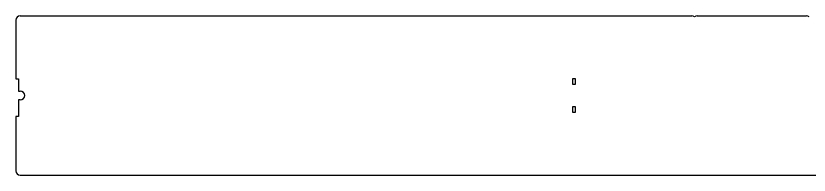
# Model space of a CAD drawing. Header units: millimetres. Extents: x 4 to 1987, y 4 to 184.
# Drawn here: x 4 to 903, y 4 to 184 of the extents above; entities that cross this region are included whole.
import ezdxf

# ---------------------------------------------------------------- set-up
doc = ezdxf.new("R2010")
doc.units = ezdxf.units.MM
doc.layers.add('CUT', color=7, linetype='Continuous', lineweight=25)

msp = doc.modelspace()

# ---------------------------------------------------------------- linework, layer by layer
at = {"layer": 'CUT', "color": 3}
for p, q in [((8.85, 184.44), (769.85, 184.44)), ((775.85, 184.44), (899.85, 184.44)), ((3.85, 179.44), (3.85, 113.15)), ((3.85, 113.15), (6.95, 113.15)), ((6.95, 113.15), (6.95, 107.15)), ((634.75, 113.15), (634.75, 107.15)), ((637.95, 113.15), (634.75, 113.15)), ((637.95, 107.15), (637.95, 113.15)), ((6.85, 107.15), (6.85, 99.15)), ((6.95, 107.15), (6.85, 107.15)), ((6.85, 99.15), (8.85, 99.15)), ((634.75, 107.15), (637.95, 107.15)), ((6.85, 89.15), (6.85, 76.15)), ((8.85, 89.15), (6.85, 89.15)), ((634.75, 81.15), (634.75, 75.15)), ((637.95, 81.15), (634.75, 81.15)), ((637.95, 75.15), (637.95, 81.15)), ((6.85, 76.15), (6.95, 76.15)), ((6.95, 76.15), (6.95, 70.15)), ((634.75, 75.15), (637.95, 75.15)), ((3.85, 70.15), (3.85, 8.85)), ((6.95, 70.15), (3.85, 70.15)), ((8.85, 3.85), (1979.45, 3.85))]:
    msp.add_line(p, q, dxfattribs=at)
for centre, start, end in [((8.85, 179.44), 90, 180), ((769.85, 179.44), 53.1301, 90), ((775.85, 179.44), 90, 126.8699), ((899.85, 179.44), 53.1301, 90), ((8.85, 94.15), 270, 90), ((8.85, 8.85), 180, 270)]:
    msp.add_arc(centre, 5, start, end, dxfattribs=at)

doc.saveas('drawing.dxf')
